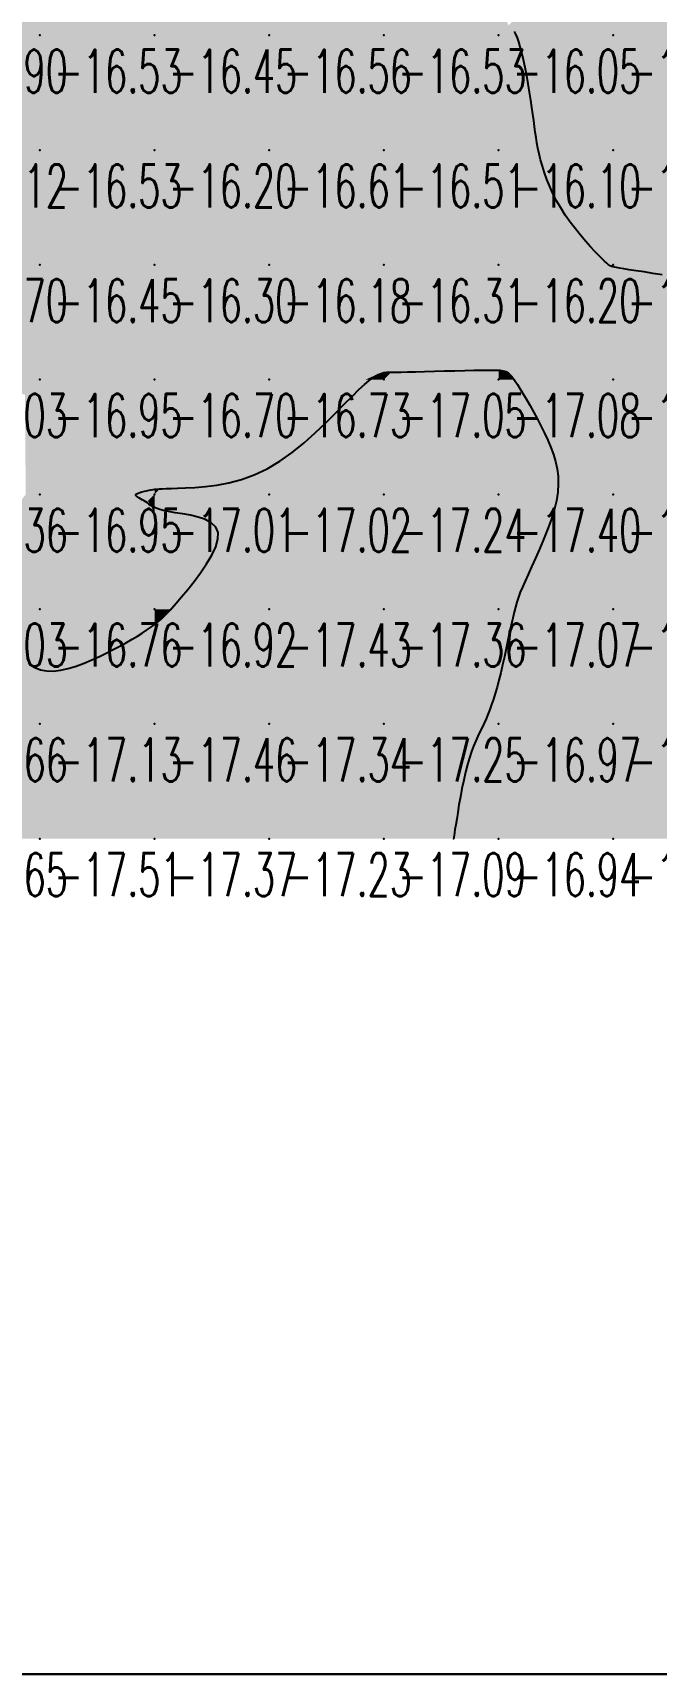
# Model space of a CAD drawing. Header units: millimetres. Extents: x 88261 to 90953, y 390274 to 392322.
# Drawn here: x 89799.6 to 89854, y 390274.5 to 390417.5 of the extents above; entities that cross this region are included whole.
import ezdxf
from ezdxf.enums import TextEntityAlignment as Align

# ---------------------------------------------------------------- set-up
doc = ezdxf.new("R2010")
doc.units = ezdxf.units.MM
doc.header["$LTSCALE"] = 25
for name, color, linetype in [('Carroyage(1)', 7, 'Continuous'), ('CN_03_00', 7, 'Continuous'), ('COTEAlt', 7, 'Continuous'), ('TN_COLORIAGE', 7, 'Continuous')]:
    doc.layers.add(name, color=color, linetype=linetype)
doc.styles.add('Simplex 1.0', font='Simplex.shx', dxfattribs={"width": 0.99, "height": 2.5})
doc.styles.get("Standard").update_dxf_attribs({"font": 'times.ttf'})

# ---------------------------------------------------------------- blocks, each defined once
blk = doc.blocks.new('COTE')
at = {"color": 0}
blk.add_point((0, 0), dxfattribs=at)
at = {"layer": 'COTEAlt'}
blk.add_attdef('ALT', text='', height=3.75, dxfattribs=at).set_placement((1.25, -1.25), align=Align.TOP_LEFT)

msp = doc.modelspace()

# ---------------------------------------------------------------- linework, layer by layer
at = {"elevation": 14.57}
msp.add_lwpolyline([(88260.96, 392322.08), (90951.88, 392322.08), (90951.88, 390274.46), (88260.96, 390274.46)], close=True, dxfattribs=at)
at = {"layer": 'Carroyage(1)'}
msp.add_lwpolyline([(88260.96, 390274.46), (90951.88, 390274.46), (90951.88, 392322.08), (88260.96, 392322.08)], close=True, dxfattribs=at)
at = {"layer": 'CN_03_00', "flags": 128}
for points, elevation in [([(89854.53, 390396.36), (89853.72, 390396.49), (89852.95, 390396.62), (89852.25, 390396.73), (89851.65, 390396.82), (89851.17, 390396.9), (89850.81, 390396.96), (89850.55, 390397.01), (89850.36, 390397.05), (89850.24, 390397.08), (89850.16, 390397.1), (89850.11, 390397.11), (89850.08, 390397.13), (89850.04, 390397.14), (89849.98, 390397.17), (89849.91, 390397.21), (89849.81, 390397.28), (89849.68, 390397.39), (89849.5, 390397.55), (89849.28, 390397.77), (89849, 390398.05), (89848.66, 390398.4), (89848.27, 390398.82), (89847.85, 390399.29), (89847.41, 390399.82), (89846.95, 390400.38), (89846.5, 390400.97), (89846.07, 390401.58), (89845.67, 390402.21), (89845.31, 390402.83), (89844.99, 390403.45), (89844.71, 390404.07), (89844.47, 390404.68), (89844.26, 390405.27), (89844.08, 390405.84), (89843.92, 390406.39), (89843.79, 390406.91), (89843.69, 390407.4), (89843.6, 390407.88), (89843.52, 390408.34), (89843.45, 390408.81), (89843.38, 390409.3), (89843.32, 390409.81), (89843.24, 390410.36), (89843.16, 390410.95), (89843.06, 390411.6), (89842.95, 390412.3), (89842.83, 390413.01), (89842.71, 390413.73), (89842.57, 390414.43), (89842.43, 390415.09), (89842.29, 390415.7), (89842.15, 390416.23), (89842.02, 390416.67), (89841.89, 390417.03), (89841.75, 390417.33), (89841.63, 390417.57)], -16), ([(89799.34, 390362.43), (89799.81, 390362.16), (89800.31, 390361.97), (89800.84, 390361.86), (89801.43, 390361.84), (89802.06, 390361.92), (89802.73, 390362.06), (89803.41, 390362.27), (89804.1, 390362.53), (89804.79, 390362.82), (89805.46, 390363.13), (89806.1, 390363.44), (89806.71, 390363.75), (89807.28, 390364.05), (89807.8, 390364.34), (89808.29, 390364.63), (89808.75, 390364.9), (89809.16, 390365.16), (89809.54, 390365.41), (89809.89, 390365.65), (89810.21, 390365.88), (89810.5, 390366.11), (89810.79, 390366.35), (89811.09, 390366.63), (89811.4, 390366.95), (89811.75, 390367.33), (89812.15, 390367.78), (89812.61, 390368.32), (89813.14, 390368.95), (89813.7, 390369.65), (89814.27, 390370.41), (89814.79, 390371.18), (89815.25, 390371.94), (89815.59, 390372.67), (89815.78, 390373.34), (89815.79, 390373.92), (89815.59, 390374.39), (89815.2, 390374.76), (89814.68, 390375.05), (89814.06, 390375.27), (89813.39, 390375.43), (89812.71, 390375.55), (89812.05, 390375.65), (89811.47, 390375.75), (89811, 390375.85), (89810.62, 390375.95), (89810.32, 390376.06), (89810.09, 390376.17), (89809.91, 390376.28), (89809.76, 390376.39), (89809.63, 390376.5), (89809.49, 390376.6), (89809.34, 390376.69), (89809.18, 390376.78), (89809.03, 390376.86), (89808.88, 390376.94), (89808.76, 390377.02), (89808.67, 390377.09), (89808.63, 390377.16), (89808.63, 390377.22), (89808.7, 390377.29), (89808.81, 390377.35), (89808.97, 390377.41), (89809.15, 390377.46), (89809.36, 390377.51), (89809.56, 390377.56), (89809.77, 390377.6), (89809.96, 390377.64), (89810.12, 390377.66), (89810.28, 390377.69), (89810.45, 390377.71), (89810.66, 390377.73), (89810.92, 390377.74), (89811.27, 390377.76), (89811.71, 390377.77), (89812.26, 390377.79), (89812.96, 390377.81), (89813.77, 390377.85), (89814.68, 390377.92), (89815.67, 390378.05), (89816.73, 390378.26), (89817.83, 390378.55), (89818.94, 390378.95), (89820.07, 390379.47), (89821.17, 390380.13), (89822.25, 390380.9), (89823.29, 390381.73), (89824.27, 390382.61), (89825.2, 390383.49), (89826.05, 390384.34), (89826.83, 390385.12), (89827.5, 390385.81), (89828.08, 390386.37), (89828.55, 390386.81), (89828.95, 390387.15), (89829.28, 390387.4), (89829.54, 390387.57), (89829.75, 390387.69), (89829.93, 390387.76), (89830.08, 390387.81), (89830.21, 390387.84), (89830.35, 390387.86), (89830.51, 390387.88), (89830.71, 390387.89), (89830.98, 390387.89), (89831.32, 390387.9), (89831.76, 390387.9), (89832.32, 390387.91), (89833.01, 390387.93), (89833.8, 390387.95), (89834.66, 390387.97), (89835.55, 390388), (89836.45, 390388.02), (89837.31, 390388.05), (89838.11, 390388.06), (89838.81, 390388.08), (89839.38, 390388.08), (89839.83, 390388.08), (89840.18, 390388.07), (89840.44, 390388.05), (89840.64, 390388.02), (89840.78, 390387.99), (89840.9, 390387.94), (89840.99, 390387.89), (89841.08, 390387.83), (89841.18, 390387.75), (89841.29, 390387.64), (89841.41, 390387.5), (89841.55, 390387.32), (89841.71, 390387.1), (89841.9, 390386.81), (89842.12, 390386.46), (89842.38, 390386.04), (89842.67, 390385.56), (89842.97, 390385.03), (89843.29, 390384.45), (89843.62, 390383.85), (89843.94, 390383.23), (89844.25, 390382.59), (89844.54, 390381.96), (89844.8, 390381.34), (89845.03, 390380.73), (89845.21, 390380.11), (89845.35, 390379.48), (89845.44, 390378.83), (89845.46, 390378.15), (89845.41, 390377.44), (89845.3, 390376.68), (89845.1, 390375.87), (89844.84, 390375.03), (89844.53, 390374.17), (89844.18, 390373.31), (89843.83, 390372.48), (89843.47, 390371.68), (89843.13, 390370.93), (89842.82, 390370.27), (89842.56, 390369.68), (89842.34, 390369.17), (89842.15, 390368.71), (89842, 390368.28), (89841.86, 390367.86), (89841.73, 390367.43), (89841.61, 390366.97), (89841.49, 390366.45), (89841.36, 390365.86), (89841.21, 390365.22), (89841.07, 390364.53), (89840.91, 390363.82), (89840.76, 390363.1), (89840.6, 390362.39), (89840.44, 390361.7), (89840.28, 390361.05), (89840.12, 390360.45), (89839.96, 390359.9), (89839.81, 390359.39), (89839.65, 390358.93), (89839.49, 390358.49), (89839.33, 390358.08), (89839.16, 390357.69), (89838.99, 390357.31), (89838.81, 390356.93), (89838.63, 390356.56), (89838.45, 390356.17), (89838.26, 390355.76), (89838.07, 390355.32), (89837.89, 390354.83), (89837.71, 390354.3), (89837.53, 390353.71), (89837.37, 390353.05), (89837.21, 390352.35), (89837.06, 390351.63), (89836.92, 390350.9), (89836.8, 390350.2), (89836.69, 390349.54), (89836.6, 390348.94), (89836.52, 390348.44), (89836.45, 390348.04), (89836.41, 390347.75), (89836.37, 390347.53), (89836.35, 390347.39), (89836.34, 390347.3), (89836.33, 390347.26), (89836.33, 390347.24), (89836.33, 390347.24)], -17)]:
    msp.add_lwpolyline(points, dxfattribs=dict(at, elevation=elevation))
at = {"layer": 'TN_COLORIAGE', "color": 183}
for points in [[(89790.25, 390427.24, -16.76), (89790.25, 390417.24, -16.76), (89800.25, 390427.24, -16.76)], [(89790.25, 390417.24, -16.76), (89800.25, 390417.24, -16.76), (89800.25, 390427.24, -16.76)], [(89800.25, 390417.24, -16.31), (89810.25, 390417.24, -16.31), (89810.25, 390427.24, -16.31)], [(89800.25, 390427.24, -16.31), (89800.25, 390417.24, -16.31), (89810.25, 390427.24, -16.31)], [(89810.25, 390417.24, -16.01), (89820.25, 390417.24, -16.01), (89820.25, 390427.24, -16.01)], [(89810.25, 390427.24, -16.01), (89810.25, 390417.24, -16.01), (89820.25, 390427.24, -16.01)], [(89820.25, 390417.24, -16), (89827.1, 390424.09, -16), (89820.25, 390427.24, -16), (89820.62, 390427.24, -16)], [(89830.25, 390423.97, -16.53), (89838.35, 390425.34, -16.53), (89830.25, 390417.24, -16.53)], [(89830.25, 390417.24, -16), (89838.35, 390425.34, -16), (89840.25, 390417.24, -16), (89840.25, 390420.17, -16)], [(89820.25, 390417.24, -16), (89827.1, 390424.09, -16), (89830.25, 390417.24, -16), (89830.25, 390423.97, -16)], [(89841.12, 390418.11, -16.05), (89840.25, 390420.17, -16.05), (89840.25, 390417.24, -16.05)], [(89841.12, 390418.11, -16.05), (89842.12, 390417.24, -16.05), (89840.25, 390417.24, -16.05)], [(89790.25, 390412.7, -16.53), (89792.31, 390409.3, -16.53), (89790.25, 390417.24, -16.53), (89800.25, 390417.24, -16.53)], [(89792.31, 390409.3, -16.53), (89792.31, 390407.24, -16.53), (89800.25, 390417.24, -16.53), (89800.25, 390407.24, -16.53)], [(89800.25, 390407.24, -16.45), (89810.25, 390407.24, -16.45), (89810.25, 390417.24, -16.45)], [(89800.25, 390417.24, -16.45), (89800.25, 390407.24, -16.45), (89810.25, 390417.24, -16.45)], [(89810.25, 390407.24, -16.56), (89820.25, 390407.24, -16.56), (89820.25, 390417.24, -16.56)], [(89810.25, 390417.24, -16.56), (89810.25, 390407.24, -16.56), (89820.25, 390417.24, -16.56)], [(89820.25, 390417.24, -16.53), (89820.25, 390407.24, -16.53), (89830.25, 390417.24, -16.53)], [(89820.25, 390407.24, -16.53), (89830.25, 390407.24, -16.53), (89830.25, 390417.24, -16.53)], [(89830.25, 390417.24, -16.05), (89830.25, 390407.24, -16.05), (89840.25, 390417.24, -16.05)], [(89830.25, 390407.24, -16.05), (89840.25, 390407.24, -16.05), (89840.25, 390417.24, -16.05)], [(89840.25, 390407.24, -16), (89843.32, 390410.31, -16), (89840.25, 390417.24, -16), (89842.12, 390417.24, -16)], [(89843.32, 390410.31, -16.1), (89843.56, 390407.24, -16.1), (89840.25, 390407.24, -16.1)], [(89790.25, 390404.36, -16.53), (89792.31, 390407.24, -16.53), (89790.25, 390397.24, -16.53), (89800.25, 390407.24, -16.53)], [(89790.25, 390397.24, -16.53), (89800.25, 390397.24, -16.53), (89800.25, 390407.24, -16.53)], [(89800.25, 390407.24, -16.2), (89800.25, 390397.24, -16.2), (89810.25, 390407.24, -16.2)], [(89800.25, 390397.24, -16.2), (89810.25, 390397.24, -16.2), (89810.25, 390407.24, -16.2)], [(89810.25, 390397.24, -16.61), (89820.25, 390397.24, -16.61), (89820.25, 390407.24, -16.61)], [(89810.25, 390407.24, -16.61), (89810.25, 390397.24, -16.61), (89820.25, 390407.24, -16.61)], [(89820.25, 390407.24, -16.51), (89820.25, 390397.24, -16.51), (89830.25, 390407.24, -16.51)], [(89820.25, 390397.24, -16.51), (89830.25, 390397.24, -16.51), (89830.25, 390407.24, -16.51)], [(89830.25, 390397.24, -16.1), (89840.25, 390397.24, -16.1), (89840.25, 390407.24, -16.1)], [(89830.25, 390407.24, -16.1), (89830.25, 390397.24, -16.1), (89840.25, 390407.24, -16.1)], [(89840.25, 390397.24, -16), (89845.2, 390402.19, -16), (89840.25, 390407.24, -16), (89843.56, 390407.24, -16)], [(89845.2, 390402.19, -16.2), (89849.66, 390397.24, -16.2), (89840.25, 390397.24, -16.2)], [(89790.25, 390388.19, -16.45), (89790.79, 390387.78, -16.45), (89790.25, 390397.24, -16.45), (89800.25, 390397.24, -16.45)], [(89793.95, 390387.24, -16.45), (89790.79, 390387.78, -16.45), (89800.25, 390387.24, -16.45), (89800.25, 390397.24, -16.45)], [(89800.25, 390397.24, -16.3), (89800.25, 390387.24, -16.3), (89810.25, 390397.24, -16.3)], [(89800.25, 390387.24, -16.3), (89810.25, 390387.24, -16.3), (89810.25, 390397.24, -16.3)], [(89810.25, 390397.24, -16.18), (89810.25, 390387.24, -16.18), (89820.25, 390397.24, -16.18)], [(89810.25, 390387.24, -16.18), (89820.25, 390387.24, -16.18), (89820.25, 390397.24, -16.18)], [(89828.63, 390387.24, -16.31), (89830.25, 390387.94, -16.31), (89820.25, 390387.24, -16.31), (89830.25, 390397.24, -16.31)], [(89820.25, 390397.24, -16.31), (89820.25, 390387.24, -16.31), (89830.25, 390397.24, -16.31)], [(89830.25, 390387.94, -16.2), (89830.85, 390387.84, -16.2), (89830.25, 390397.24, -16.2), (89840.25, 390397.24, -16.2)], [(89830.85, 390387.84, -16.2), (89840.25, 390388.16, -16.2), (89840.25, 390397.24, -16.2)], [(89840.25, 390388.16, -16), (89840.99, 390387.98, -16), (89840.25, 390397.24, -16), (89850.14, 390397.13, -16)], [(89850.14, 390397.13, -16.2), (89849.66, 390397.24, -16.2), (89840.25, 390397.24, -16.2)], [(89841.73, 390387.24, -16), (89840.99, 390387.98, -16), (89850.25, 390387.24, -16), (89850.14, 390397.13, -16)], [(89850.14, 390397.13, -16.53), (89850.25, 390397.02, -16.53), (89850.25, 390387.24, -16.53)], [(89858.75, 390395.74, -16.53), (89850.25, 390397.02, -16.53), (89850.25, 390387.24, -16.53)], [(89850.25, 390387.24, -16), (89858.75, 390395.74, -16), (89860.25, 390387.24, -16), (89860.25, 390394.71, -16)], [(89793.95, 390387.24, -16.95), (89798.94, 390385.93, -16.95), (89800.25, 390387.24, -16.95)], [(89799.02, 390377.24, -16.95), (89798.94, 390385.93, -16.95), (89800.25, 390377.24, -16.95), (89800.25, 390387.24, -16.95)], [(89800.25, 390387.24, -16.7), (89800.25, 390377.24, -16.7), (89810.25, 390387.24, -16.7)], [(89807.97, 390377.24, -16.7), (89810.25, 390377.7, -16.7), (89800.25, 390377.24, -16.7), (89810.25, 390387.24, -16.7)], [(89810.77, 390377.76, -16.7), (89810.25, 390377.7, -16.7), (89820.25, 390387.24, -16.7), (89810.25, 390387.24, -16.7)], [(89810.77, 390377.76, -16.73), (89820.25, 390377.96, -16.73), (89820.25, 390387.24, -16.73)], [(89820.25, 390377.96, -16.73), (89828.63, 390387.24, -16.73), (89820.25, 390387.24, -16.73)], [(89841.73, 390387.24, -16.53), (89844.84, 390381.83, -16.53), (89850.25, 390387.24, -16.53)], [(89846.16, 390377.24, -16.53), (89844.84, 390381.83, -16.53), (89850.25, 390377.24, -16.53), (89850.25, 390387.24, -16.53)], [(89850.25, 390387.24, -16.28), (89850.25, 390377.24, -16.28), (89860.25, 390387.24, -16.28)], [(89850.25, 390377.24, -16.28), (89860.25, 390377.24, -16.28), (89860.25, 390387.24, -16.28)], [(89793.79, 390370.78, -16.76), (89791.26, 390367.24, -16.76), (89800.25, 390377.24, -16.76), (89800.25, 390367.24, -16.76)], [(89793.79, 390370.78, -16.95), (89799.02, 390377.24, -16.95), (89800.25, 390377.24, -16.95)], [(89807.97, 390377.24, -16.76), (89809.68, 390376.67, -16.76), (89800.25, 390377.24, -16.76), (89800.25, 390367.24, -16.76)], [(89810.25, 390375.67, -16.76), (89809.68, 390376.67, -16.76), (89810.25, 390367.24, -16.76), (89800.25, 390367.24, -16.76)], [(89842.29, 390369.28, -16.55), (89841.6, 390367.24, -16.55), (89850.25, 390377.24, -16.55), (89850.25, 390367.24, -16.55)], [(89842.29, 390369.28, -16.73), (89846.16, 390377.24, -16.73), (89850.25, 390377.24, -16.73)], [(89850.25, 390377.24, -16.35), (89850.25, 390367.24, -16.35), (89860.25, 390377.24, -16.35)], [(89850.25, 390367.24, -16.35), (89860.25, 390367.24, -16.35), (89860.25, 390377.24, -16.35)], [(89810.25, 390375.67, -16.92), (89818.17, 390375.16, -16.92), (89810.25, 390367.24, -16.92)], [(89818.17, 390375.16, -16.92), (89811.82, 390367.24, -16.92), (89810.25, 390367.24, -16.92)], [(89791.26, 390367.24, -16.76), (89797.53, 390364.52, -16.76), (89800.25, 390367.24, -16.76)], [(89800.25, 390360.77, -16.76), (89797.53, 390364.52, -16.76), (89800.25, 390367.24, -16.76)], [(89806.53, 390363.52, -16.76), (89800.25, 390360.77, -16.76), (89810.25, 390367.24, -16.76), (89800.25, 390367.24, -16.76)], [(89806.53, 390363.52, -16.92), (89810.25, 390365.78, -16.92), (89810.25, 390367.24, -16.92)], [(89811.82, 390367.24, -16.92), (89810.25, 390365.78, -16.92), (89810.25, 390367.24, -16.92)], [(89840.25, 390357.24, -16.55), (89850.25, 390357.24, -16.55), (89850.25, 390367.24, -16.55)], [(89840.25, 390360.45, -16.55), (89841.6, 390367.24, -16.55), (89840.25, 390357.24, -16.55), (89850.25, 390367.24, -16.55)], [(89850.25, 390367.24, -16.35), (89850.25, 390357.24, -16.35), (89860.25, 390367.24, -16.35)], [(89850.25, 390357.24, -16.35), (89860.25, 390357.24, -16.35), (89860.25, 390367.24, -16.35)], [(89840.25, 390360.45, -16.97), (89839.06, 390357.24, -16.97), (89840.25, 390357.24, -16.97)], [(89837.45, 390354.44, -16.94), (89836.33, 390347.24, -16.94), (89840.25, 390357.24, -16.94), (89840.25, 390347.24, -16.94)], [(89837.45, 390354.44, -16.97), (89839.06, 390357.24, -16.97), (89840.25, 390357.24, -16.97)], [(89840.25, 390357.24, -16.63), (89840.25, 390347.24, -16.63), (89850.25, 390357.24, -16.63)], [(89840.25, 390347.24, -16.63), (89850.25, 390347.24, -16.63), (89850.25, 390357.24, -16.63)], [(89850.25, 390357.24, -16.47), (89850.25, 390347.24, -16.47), (89860.25, 390357.24, -16.47)], [(89850.25, 390347.24, -16.47), (89860.25, 390347.24, -16.47), (89860.25, 390357.24, -16.47)]]:
    msp.add_solid(points, dxfattribs=at)
at = {"layer": 'TN_COLORIAGE', "color": 241}
for points in [[(89842.12, 390417.24, -15.46), (89841.12, 390418.11, -15.46), (89850.25, 390417.24, -15.46), (89850.25, 390427.24, -15.46)], [(89850.25, 390417.24, -15.56), (89860.25, 390417.24, -15.56), (89860.25, 390427.24, -15.56)], [(89850.25, 390427.24, -15.56), (89850.25, 390417.24, -15.56), (89860.25, 390427.24, -15.56)], [(89842.12, 390417.24, -15.78), (89843.32, 390410.31, -15.78), (89850.25, 390417.24, -15.78)], [(89843.56, 390407.24, -15.78), (89843.32, 390410.31, -15.78), (89850.25, 390407.24, -15.78), (89850.25, 390417.24, -15.78)], [(89850.25, 390407.24, -15.86), (89860.25, 390407.24, -15.86), (89860.25, 390417.24, -15.86)], [(89850.25, 390417.24, -15.86), (89850.25, 390407.24, -15.86), (89860.25, 390417.24, -15.86)], [(89843.56, 390407.24, -15.8), (89845.2, 390402.19, -15.8), (89850.25, 390407.24, -15.8)], [(89849.66, 390397.24, -15.8), (89845.2, 390402.19, -15.8), (89850.25, 390397.24, -15.8), (89850.25, 390407.24, -15.8)], [(89850.25, 390407.24, -15.63), (89850.25, 390397.24, -15.63), (89860.25, 390407.24, -15.63)], [(89850.25, 390397.24, -15.63), (89860.25, 390397.24, -15.63), (89860.25, 390407.24, -15.63)], [(89849.66, 390397.24, -15.99), (89850.14, 390397.13, -15.99), (89850.25, 390397.24, -15.99)], [(89850.25, 390397.02, -15.99), (89850.14, 390397.13, -15.99), (89850.25, 390397.24, -15.99)], [(89850.25, 390397.02, -15.91), (89858.75, 390395.74, -15.91), (89850.25, 390397.24, -15.91), (89860.25, 390397.24, -15.91)]]:
    msp.add_solid(points, dxfattribs=at)
at = {"layer": 'TN_COLORIAGE', "color": 193}
for points in [[(89840.25, 390387.24, -17), (89840.25, 390388.16, -17), (89830.25, 390387.24, -17), (89830.85, 390387.84, -17)], [(89840.99, 390387.98, -17.08), (89840.25, 390388.16, -17.08), (89840.25, 390387.24, -17.08)], [(89830.25, 390387.24, -17), (89828.63, 390387.24, -17), (89820.25, 390377.24, -17), (89820.25, 390377.96, -17)], [(89820.25, 390377.24, -17.05), (89830.25, 390377.24, -17.05), (89830.25, 390387.24, -17.05)], [(89830.25, 390387.94, -17.05), (89828.63, 390387.24, -17.05), (89830.25, 390387.24, -17.05)], [(89830.85, 390387.84, -17.05), (89830.25, 390387.94, -17.05), (89830.25, 390387.24, -17.05)], [(89830.25, 390387.24, -17.08), (89830.25, 390377.24, -17.08), (89840.25, 390387.24, -17.08)], [(89830.25, 390377.24, -17.08), (89840.25, 390377.24, -17.08), (89840.25, 390387.24, -17.08)], [(89840.99, 390387.98, -17.08), (89841.73, 390387.24, -17.08), (89840.25, 390387.24, -17.08)], [(89840.25, 390377.24, -17), (89844.84, 390381.83, -17), (89840.25, 390387.24, -17), (89841.73, 390387.24, -17)], [(89844.84, 390381.83, -17.4), (89846.16, 390377.24, -17.4), (89840.25, 390377.24, -17.4)], [(89810.25, 390377.7, -17.01), (89807.97, 390377.24, -17.01), (89810.25, 390377.24, -17.01)], [(89809.68, 390376.67, -17.01), (89807.97, 390377.24, -17.01), (89810.25, 390377.24, -17.01)], [(89809.68, 390376.67, -17.01), (89810.25, 390375.67, -17.01), (89810.25, 390377.24, -17.01)], [(89820.25, 390377.24, -17), (89820.25, 390377.96, -17), (89810.25, 390377.24, -17), (89810.77, 390377.76, -17)], [(89810.25, 390377.7, -17.01), (89810.77, 390377.76, -17.01), (89810.25, 390377.24, -17.01)], [(89820.25, 390377.24, -17), (89818.17, 390375.16, -17), (89810.25, 390377.24, -17), (89810.25, 390375.67, -17)], [(89820.25, 390367.24, -17), (89811.82, 390367.24, -17), (89820.25, 390377.24, -17), (89818.17, 390375.16, -17)], [(89820.25, 390367.24, -17.24), (89830.25, 390367.24, -17.24), (89830.25, 390377.24, -17.24)], [(89820.25, 390377.24, -17.24), (89820.25, 390367.24, -17.24), (89830.25, 390377.24, -17.24)], [(89830.25, 390377.24, -17.4), (89830.25, 390367.24, -17.4), (89840.25, 390377.24, -17.4)], [(89830.25, 390367.24, -17.4), (89840.25, 390367.24, -17.4), (89840.25, 390377.24, -17.4)], [(89840.25, 390377.24, -17), (89846.16, 390377.24, -17), (89840.25, 390367.24, -17), (89842.29, 390369.28, -17)], [(89841.6, 390367.24, -17.07), (89842.29, 390369.28, -17.07), (89840.25, 390367.24, -17.07)], [(89810.25, 390357.24, -17.43), (89820.25, 390357.24, -17.43), (89820.25, 390367.24, -17.43)], [(89810.25, 390357.24, -17), (89810.25, 390365.78, -17), (89820.25, 390367.24, -17), (89811.82, 390367.24, -17)], [(89820.25, 390367.24, -17.36), (89820.25, 390357.24, -17.36), (89830.25, 390367.24, -17.36)], [(89820.25, 390357.24, -17.36), (89830.25, 390357.24, -17.36), (89830.25, 390367.24, -17.36)], [(89830.25, 390367.24, -17.07), (89830.25, 390357.24, -17.07), (89840.25, 390367.24, -17.07)], [(89830.25, 390357.24, -17), (89839.06, 390357.24, -17), (89840.25, 390367.24, -17), (89840.25, 390360.45, -17)], [(89841.6, 390367.24, -17.07), (89840.25, 390360.45, -17.07), (89840.25, 390367.24, -17.07)], [(89810.25, 390357.24, -17), (89810.25, 390365.78, -17), (89800.25, 390357.24, -17), (89806.53, 390363.52, -17)], [(89790.25, 390357.24, -17), (89797.53, 390364.52, -17), (89800.25, 390357.24, -17), (89800.25, 390360.77, -17)], [(89800.25, 390360.77, -17.13), (89806.53, 390363.52, -17.13), (89800.25, 390357.24, -17.13)], [(89790.25, 390347.24, -17.13), (89800.25, 390347.24, -17.13), (89800.25, 390357.24, -17.13)], [(89790.25, 390357.24, -17.13), (89790.25, 390347.24, -17.13), (89800.25, 390357.24, -17.13)], [(89800.25, 390347.24, -17.46), (89810.25, 390347.24, -17.46), (89810.25, 390357.24, -17.46)], [(89800.25, 390357.24, -17.46), (89800.25, 390347.24, -17.46), (89810.25, 390357.24, -17.46)], [(89810.25, 390357.24, -17.34), (89810.25, 390347.24, -17.34), (89820.25, 390357.24, -17.34)], [(89810.25, 390347.24, -17.34), (89820.25, 390347.24, -17.34), (89820.25, 390357.24, -17.34)], [(89820.25, 390357.24, -17.25), (89820.25, 390347.24, -17.25), (89830.25, 390357.24, -17.25)], [(89820.25, 390347.24, -17.25), (89830.25, 390347.24, -17.25), (89830.25, 390357.24, -17.25)], [(89830.25, 390357.24, -17), (89839.06, 390357.24, -17), (89830.25, 390347.24, -17), (89837.45, 390354.44, -17)], [(89836.33, 390347.24, -17.09), (89837.45, 390354.44, -17.09), (89830.25, 390347.24, -17.09)]]:
    msp.add_solid(points, dxfattribs=at)

# ---------------------------------------------------------------- block references
at = {"layer": 'COTEAlt'}
ref = msp.add_blockref('COTE', (89790.25, 390417.24), dxfattribs=at)
ref.add_attrib('ALT', '-16.90', dxfattribs={"height": 3.75, "style": 'Simplex 1.0', "width": 0.6}).set_placement((89791.5, 390415.99), align=Align.TOP_LEFT)
ref = msp.add_blockref('COTE', (89800.25, 390417.24), dxfattribs=at)
ref.add_attrib('ALT', '-16.53', dxfattribs={"height": 3.75, "style": 'Simplex 1.0', "width": 0.6}).set_placement((89801.5, 390415.99), align=Align.TOP_LEFT)
ref = msp.add_blockref('COTE', (89810.25, 390417.24), dxfattribs=at)
ref.add_attrib('ALT', '-16.45', dxfattribs={"height": 3.75, "style": 'Simplex 1.0', "width": 0.6}).set_placement((89811.5, 390415.99), align=Align.TOP_LEFT)
ref = msp.add_blockref('COTE', (89820.25, 390417.24), dxfattribs=at)
ref.add_attrib('ALT', '-16.56', dxfattribs={"height": 3.75, "style": 'Simplex 1.0', "width": 0.6}).set_placement((89821.5, 390415.99), align=Align.TOP_LEFT)
ref = msp.add_blockref('COTE', (89830.25, 390417.24), dxfattribs=at)
ref.add_attrib('ALT', '-16.53', dxfattribs={"height": 3.75, "style": 'Simplex 1.0', "width": 0.6}).set_placement((89831.5, 390415.99), align=Align.TOP_LEFT)
ref = msp.add_blockref('COTE', (89840.25, 390417.24), dxfattribs=at)
ref.add_attrib('ALT', '-16.05', dxfattribs={"height": 3.75, "style": 'Simplex 1.0', "width": 0.6}).set_placement((89841.5, 390415.99), align=Align.TOP_LEFT)
ref = msp.add_blockref('COTE', (89850.25, 390417.24), dxfattribs=at)
ref.add_attrib('ALT', '-15.78', dxfattribs={"height": 3.75, "style": 'Simplex 1.0', "width": 0.6}).set_placement((89851.5, 390415.99), align=Align.TOP_LEFT)
ref = msp.add_blockref('COTE', (89790.25, 390407.24), dxfattribs=at)
ref.add_attrib('ALT', '-17.12', dxfattribs={"height": 3.75, "style": 'Simplex 1.0', "width": 0.6}).set_placement((89791.5, 390405.99), align=Align.TOP_LEFT)
ref = msp.add_blockref('COTE', (89800.25, 390407.24), dxfattribs=at)
ref.add_attrib('ALT', '-16.53', dxfattribs={"height": 3.75, "style": 'Simplex 1.0', "width": 0.6}).set_placement((89801.5, 390405.99), align=Align.TOP_LEFT)
ref = msp.add_blockref('COTE', (89810.25, 390407.24), dxfattribs=at)
ref.add_attrib('ALT', '-16.20', dxfattribs={"height": 3.75, "style": 'Simplex 1.0', "width": 0.6}).set_placement((89811.5, 390405.99), align=Align.TOP_LEFT)
ref = msp.add_blockref('COTE', (89820.25, 390407.24), dxfattribs=at)
ref.add_attrib('ALT', '-16.61', dxfattribs={"height": 3.75, "style": 'Simplex 1.0', "width": 0.6}).set_placement((89821.5, 390405.99), align=Align.TOP_LEFT)
ref = msp.add_blockref('COTE', (89830.25, 390407.24), dxfattribs=at)
ref.add_attrib('ALT', '-16.51', dxfattribs={"height": 3.75, "style": 'Simplex 1.0', "width": 0.6}).set_placement((89831.5, 390405.99), align=Align.TOP_LEFT)
ref = msp.add_blockref('COTE', (89840.25, 390407.24), dxfattribs=at)
ref.add_attrib('ALT', '-16.10', dxfattribs={"height": 3.75, "style": 'Simplex 1.0', "width": 0.6}).set_placement((89841.5, 390405.99), align=Align.TOP_LEFT)
ref = msp.add_blockref('COTE', (89850.25, 390407.24), dxfattribs=at)
ref.add_attrib('ALT', '-15.80', dxfattribs={"height": 3.75, "style": 'Simplex 1.0', "width": 0.6}).set_placement((89851.5, 390405.99), align=Align.TOP_LEFT)
ref = msp.add_blockref('COTE', (89790.25, 390397.24), dxfattribs=at)
ref.add_attrib('ALT', '-16.70', dxfattribs={"height": 3.75, "style": 'Simplex 1.0', "width": 0.6}).set_placement((89791.5, 390395.99), align=Align.TOP_LEFT)
ref = msp.add_blockref('COTE', (89800.25, 390397.24), dxfattribs=at)
ref.add_attrib('ALT', '-16.45', dxfattribs={"height": 3.75, "style": 'Simplex 1.0', "width": 0.6}).set_placement((89801.5, 390395.99), align=Align.TOP_LEFT)
ref = msp.add_blockref('COTE', (89810.25, 390397.24), dxfattribs=at)
ref.add_attrib('ALT', '-16.30', dxfattribs={"height": 3.75, "style": 'Simplex 1.0', "width": 0.6}).set_placement((89811.5, 390395.99), align=Align.TOP_LEFT)
ref = msp.add_blockref('COTE', (89820.25, 390397.24), dxfattribs=at)
ref.add_attrib('ALT', '-16.18', dxfattribs={"height": 3.75, "style": 'Simplex 1.0', "width": 0.6}).set_placement((89821.5, 390395.99), align=Align.TOP_LEFT)
ref = msp.add_blockref('COTE', (89830.25, 390397.24), dxfattribs=at)
ref.add_attrib('ALT', '-16.31', dxfattribs={"height": 3.75, "style": 'Simplex 1.0', "width": 0.6}).set_placement((89831.5, 390395.99), align=Align.TOP_LEFT)
ref = msp.add_blockref('COTE', (89840.25, 390397.24), dxfattribs=at)
ref.add_attrib('ALT', '-16.20', dxfattribs={"height": 3.75, "style": 'Simplex 1.0', "width": 0.6}).set_placement((89841.5, 390395.99), align=Align.TOP_LEFT)
ref = msp.add_blockref('COTE', (89850.25, 390397.24), dxfattribs=at)
ref.add_attrib('ALT', '-15.99', dxfattribs={"height": 3.75, "style": 'Simplex 1.0', "width": 0.6}).set_placement((89851.5, 390395.99), align=Align.TOP_LEFT)
ref = msp.add_blockref('COTE', (89790.25, 390387.24), dxfattribs=at)
ref.add_attrib('ALT', '-17.03', dxfattribs={"height": 3.75, "style": 'Simplex 1.0', "width": 0.6}).set_placement((89791.5, 390385.99), align=Align.TOP_LEFT)
ref = msp.add_blockref('COTE', (89800.25, 390387.24), dxfattribs=at)
ref.add_attrib('ALT', '-16.95', dxfattribs={"height": 3.75, "style": 'Simplex 1.0', "width": 0.6}).set_placement((89801.5, 390385.99), align=Align.TOP_LEFT)
ref = msp.add_blockref('COTE', (89810.25, 390387.24), dxfattribs=at)
ref.add_attrib('ALT', '-16.70', dxfattribs={"height": 3.75, "style": 'Simplex 1.0', "width": 0.6}).set_placement((89811.5, 390385.99), align=Align.TOP_LEFT)
ref = msp.add_blockref('COTE', (89820.25, 390387.24), dxfattribs=at)
ref.add_attrib('ALT', '-16.73', dxfattribs={"height": 3.75, "style": 'Simplex 1.0', "width": 0.6}).set_placement((89821.5, 390385.99), align=Align.TOP_LEFT)
ref = msp.add_blockref('COTE', (89830.25, 390387.24), dxfattribs=at)
ref.add_attrib('ALT', '-17.05', dxfattribs={"height": 3.75, "style": 'Simplex 1.0', "width": 0.6}).set_placement((89831.5, 390385.99), align=Align.TOP_LEFT)
ref = msp.add_blockref('COTE', (89840.25, 390387.24), dxfattribs=at)
ref.add_attrib('ALT', '-17.08', dxfattribs={"height": 3.75, "style": 'Simplex 1.0', "width": 0.6}).set_placement((89841.5, 390385.99), align=Align.TOP_LEFT)
ref = msp.add_blockref('COTE', (89850.25, 390387.24), dxfattribs=at)
ref.add_attrib('ALT', '-16.53', dxfattribs={"height": 3.75, "style": 'Simplex 1.0', "width": 0.6}).set_placement((89851.5, 390385.99), align=Align.TOP_LEFT)
ref = msp.add_blockref('COTE', (89790.25, 390377.24), dxfattribs=at)
ref.add_attrib('ALT', '-17.36', dxfattribs={"height": 3.75, "style": 'Simplex 1.0', "width": 0.6}).set_placement((89791.5, 390375.99), align=Align.TOP_LEFT)
ref = msp.add_blockref('COTE', (89800.25, 390377.24), dxfattribs=at)
ref.add_attrib('ALT', '-16.95', dxfattribs={"height": 3.75, "style": 'Simplex 1.0', "width": 0.6}).set_placement((89801.5, 390375.99), align=Align.TOP_LEFT)
ref = msp.add_blockref('COTE', (89810.25, 390377.24), dxfattribs=at)
ref.add_attrib('ALT', '-17.01', dxfattribs={"height": 3.75, "style": 'Simplex 1.0', "width": 0.6}).set_placement((89811.5, 390375.99), align=Align.TOP_LEFT)
ref = msp.add_blockref('COTE', (89820.25, 390377.24), dxfattribs=at)
ref.add_attrib('ALT', '-17.02', dxfattribs={"height": 3.75, "style": 'Simplex 1.0', "width": 0.6}).set_placement((89821.5, 390375.99), align=Align.TOP_LEFT)
ref = msp.add_blockref('COTE', (89830.25, 390377.24), dxfattribs=at)
ref.add_attrib('ALT', '-17.24', dxfattribs={"height": 3.75, "style": 'Simplex 1.0', "width": 0.6}).set_placement((89831.5, 390375.99), align=Align.TOP_LEFT)
ref = msp.add_blockref('COTE', (89840.25, 390377.24), dxfattribs=at)
ref.add_attrib('ALT', '-17.40', dxfattribs={"height": 3.75, "style": 'Simplex 1.0', "width": 0.6}).set_placement((89841.5, 390375.99), align=Align.TOP_LEFT)
ref = msp.add_blockref('COTE', (89850.25, 390377.24), dxfattribs=at)
ref.add_attrib('ALT', '-16.73', dxfattribs={"height": 3.75, "style": 'Simplex 1.0', "width": 0.6}).set_placement((89851.5, 390375.99), align=Align.TOP_LEFT)
ref = msp.add_blockref('COTE', (89790.25, 390367.24), dxfattribs=at)
ref.add_attrib('ALT', '-17.03', dxfattribs={"height": 3.75, "style": 'Simplex 1.0', "width": 0.6}).set_placement((89791.5, 390365.99), align=Align.TOP_LEFT)
ref = msp.add_blockref('COTE', (89800.25, 390367.24), dxfattribs=at)
ref.add_attrib('ALT', '-16.76', dxfattribs={"height": 3.75, "style": 'Simplex 1.0', "width": 0.6}).set_placement((89801.5, 390365.99), align=Align.TOP_LEFT)
ref = msp.add_blockref('COTE', (89810.25, 390367.24), dxfattribs=at)
ref.add_attrib('ALT', '-16.92', dxfattribs={"height": 3.75, "style": 'Simplex 1.0', "width": 0.6}).set_placement((89811.5, 390365.99), align=Align.TOP_LEFT)
ref = msp.add_blockref('COTE', (89820.25, 390367.24), dxfattribs=at)
ref.add_attrib('ALT', '-17.43', dxfattribs={"height": 3.75, "style": 'Simplex 1.0', "width": 0.6}).set_placement((89821.5, 390365.99), align=Align.TOP_LEFT)
ref = msp.add_blockref('COTE', (89830.25, 390367.24), dxfattribs=at)
ref.add_attrib('ALT', '-17.36', dxfattribs={"height": 3.75, "style": 'Simplex 1.0', "width": 0.6}).set_placement((89831.5, 390365.99), align=Align.TOP_LEFT)
ref = msp.add_blockref('COTE', (89840.25, 390367.24), dxfattribs=at)
ref.add_attrib('ALT', '-17.07', dxfattribs={"height": 3.75, "style": 'Simplex 1.0', "width": 0.6}).set_placement((89841.5, 390365.99), align=Align.TOP_LEFT)
ref = msp.add_blockref('COTE', (89850.25, 390367.24), dxfattribs=at)
ref.add_attrib('ALT', '-16.55', dxfattribs={"height": 3.75, "style": 'Simplex 1.0', "width": 0.6}).set_placement((89851.5, 390365.99), align=Align.TOP_LEFT)
ref = msp.add_blockref('COTE', (89790.25, 390357.24), dxfattribs=at)
ref.add_attrib('ALT', '-17.66', dxfattribs={"height": 3.75, "style": 'Simplex 1.0', "width": 0.6}).set_placement((89791.5, 390355.99), align=Align.TOP_LEFT)
ref = msp.add_blockref('COTE', (89800.25, 390357.24), dxfattribs=at)
ref.add_attrib('ALT', '-17.13', dxfattribs={"height": 3.75, "style": 'Simplex 1.0', "width": 0.6}).set_placement((89801.5, 390355.99), align=Align.TOP_LEFT)
ref = msp.add_blockref('COTE', (89810.25, 390357.24), dxfattribs=at)
ref.add_attrib('ALT', '-17.46', dxfattribs={"height": 3.75, "style": 'Simplex 1.0', "width": 0.6}).set_placement((89811.5, 390355.99), align=Align.TOP_LEFT)
ref = msp.add_blockref('COTE', (89820.25, 390357.24), dxfattribs=at)
ref.add_attrib('ALT', '-17.34', dxfattribs={"height": 3.75, "style": 'Simplex 1.0', "width": 0.6}).set_placement((89821.5, 390355.99), align=Align.TOP_LEFT)
ref = msp.add_blockref('COTE', (89830.25, 390357.24), dxfattribs=at)
ref.add_attrib('ALT', '-17.25', dxfattribs={"height": 3.75, "style": 'Simplex 1.0', "width": 0.6}).set_placement((89831.5, 390355.99), align=Align.TOP_LEFT)
ref = msp.add_blockref('COTE', (89840.25, 390357.24), dxfattribs=at)
ref.add_attrib('ALT', '-16.97', dxfattribs={"height": 3.75, "style": 'Simplex 1.0', "width": 0.6}).set_placement((89841.5, 390355.99), align=Align.TOP_LEFT)
ref = msp.add_blockref('COTE', (89850.25, 390357.24), dxfattribs=at)
ref.add_attrib('ALT', '-16.63', dxfattribs={"height": 3.75, "style": 'Simplex 1.0', "width": 0.6}).set_placement((89851.5, 390355.99), align=Align.TOP_LEFT)
ref = msp.add_blockref('COTE', (89790.25, 390347.24), dxfattribs=at)
ref.add_attrib('ALT', '-17.65', dxfattribs={"height": 3.75, "style": 'Simplex 1.0', "width": 0.6}).set_placement((89791.5, 390345.99), align=Align.TOP_LEFT)
ref = msp.add_blockref('COTE', (89800.25, 390347.24), dxfattribs=at)
ref.add_attrib('ALT', '-17.51', dxfattribs={"height": 3.75, "style": 'Simplex 1.0', "width": 0.6}).set_placement((89801.5, 390345.99), align=Align.TOP_LEFT)
ref = msp.add_blockref('COTE', (89810.25, 390347.24), dxfattribs=at)
ref.add_attrib('ALT', '-17.37', dxfattribs={"height": 3.75, "style": 'Simplex 1.0', "width": 0.6}).set_placement((89811.5, 390345.99), align=Align.TOP_LEFT)
ref = msp.add_blockref('COTE', (89820.25, 390347.24), dxfattribs=at)
ref.add_attrib('ALT', '-17.23', dxfattribs={"height": 3.75, "style": 'Simplex 1.0', "width": 0.6}).set_placement((89821.5, 390345.99), align=Align.TOP_LEFT)
ref = msp.add_blockref('COTE', (89830.25, 390347.24), dxfattribs=at)
ref.add_attrib('ALT', '-17.09', dxfattribs={"height": 3.75, "style": 'Simplex 1.0', "width": 0.6}).set_placement((89831.5, 390345.99), align=Align.TOP_LEFT)
ref = msp.add_blockref('COTE', (89840.25, 390347.24), dxfattribs=at)
ref.add_attrib('ALT', '-16.94', dxfattribs={"height": 3.75, "style": 'Simplex 1.0', "width": 0.6}).set_placement((89841.5, 390345.99), align=Align.TOP_LEFT)
ref = msp.add_blockref('COTE', (89850.25, 390347.24), dxfattribs=at)
ref.add_attrib('ALT', '-16.80', dxfattribs={"height": 3.75, "style": 'Simplex 1.0', "width": 0.6}).set_placement((89851.5, 390345.99), align=Align.TOP_LEFT)

doc.saveas('drawing.dxf')
